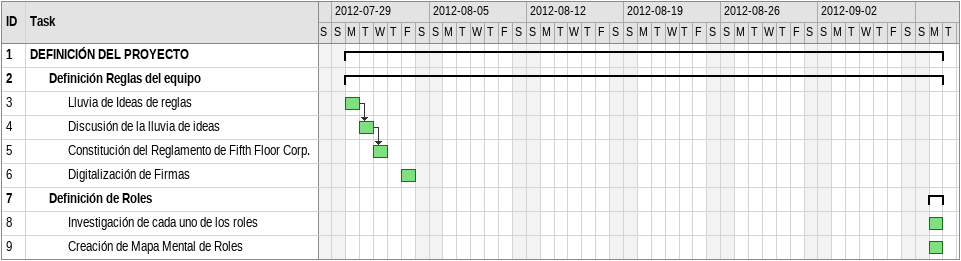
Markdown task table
| ID | Level | Task | Start | Finish | Predecessors |
|---|---|---|---|---|---|
| 1 | 1 | **DEFINICIÓN DEL PROYECTO** | 2012-07-30 | 2012-09-10 |  |
| 2 | 2 | **Definición Reglas del equipo** | 2012-07-30 | 2012-09-10 |  |
| 3 | 3 | Lluvia de Ideas de reglas | 2012-07-30 | 2012-07-30 |  |
| 4 | 3 | Discusión de la lluvia de ideas | 2012-07-31 | 2012-07-31 | 3 |
| 5 | 3 | Constitución del Reglamento de Fifth Floor Corp. | 2012-08-01 | 2012-08-01 | 4 |
| 6 | 3 | Digitalización de Firmas | 2012-08-03 | 2012-08-03 |  |
| 7 | 2 | **Definición de Roles** | 2012-09-10 | 2012-09-10 |  |
| 8 | 3 | Investigación de cada uno de los roles | 2012-09-10 | 2012-09-10 |  |
| 9 | 3 | Creación de Mapa Mental de Roles | 2012-09-10 | 2012-09-10 |  |
